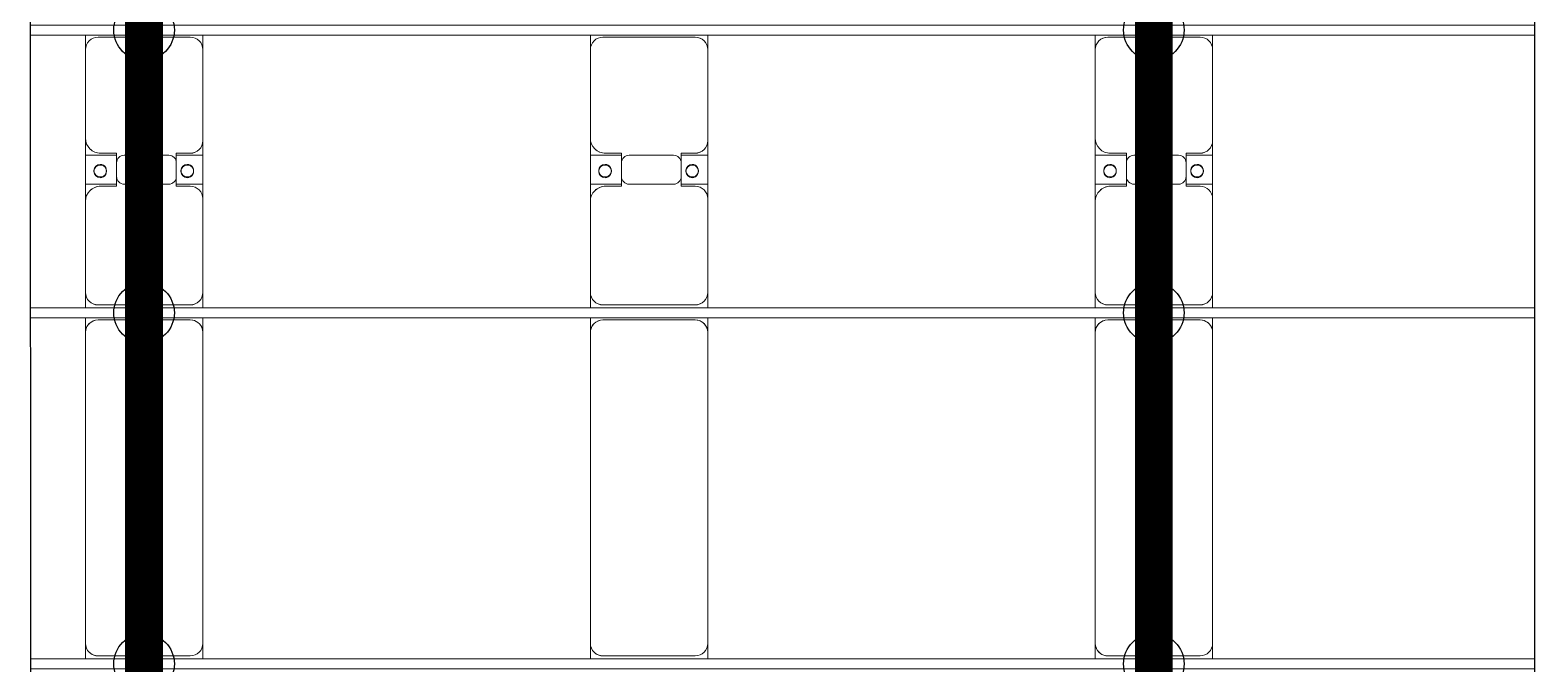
# Model space of a CAD drawing. Header units: millimetres. Extents: x -496478 to -186190, y -204059 to -87354.
# Drawn here: x -403193 to -397232, y -167583 to -165073 of the extents above; entities that cross this region are included whole.
import ezdxf

# ---------------------------------------------------------------- set-up
doc = ezdxf.new("R2010")
doc.units = ezdxf.units.MM
for name, color, linetype, lineweight in [('A-DETL-MBND', 5, 'Continuous', 9), ('A-GENM', 13, 'Continuous', 9), ('S-BEAM', 12, 'Continuous', 9)]:
    doc.layers.add(name, color=color, linetype=linetype, lineweight=lineweight)
doc.layers.add('GC-HOP 40x60 GIA CUONG', color=1, linetype='Continuous')

# ---------------------------------------------------------------- blocks, each defined once
blk = doc.blocks.new('Dai phao do pin - DẢI PHAO ĐỠ PIN-V19-BỐ TRÍ KHUNG KẾT CẤU BÈ PIN 01')
at = {"layer": 'A-DETL-MBND', "color": 8}
for p, q in [((-682, 241.6), (-620.3, 241.6)), ((610.3, 241.6), (-620.3, 241.6)), ((610.3, 241.6), (668, 241.6)), ((708, 241.6), (769.7, 241.6)), ((1129.7, 241.6), (769.7, 241.6)), ((1129.7, 241.6), (1312.2, 241.6)), ((1197.8, 241.6), (1380.3, 241.6)), ((1197.8, 118.2), (1197.8, 241.6)), ((1312.2, 241.6), (1312.2, 118.2)), ((1730.3, 241.6), (1380.3, 241.6)), ((1730.3, 241.6), (1788, 241.6)), ((-670.3, 191.6), (-670.3, -173.4)), ((660.3, -173.4), (660.3, 191.6)), ((719.7, 191.6), (719.7, -173.4)), ((1189.7, 118.2), (1189.7, 181.6)), ((1320.3, 181.6), (1320.3, 118.2)), ((1780.3, -173.4), (1780.3, 191.6)), ((1282.2, 118.2), (1189.7, 118.2)), ((1197.8, 88.2), (1197.8, -88.2)), ((1320.3, 118.2), (1227.8, 118.2)), ((1312.2, -88.2), (1312.2, 88.2)), ((1189.7, -173.4), (1189.7, -118.2)), ((1189.7, -118.2), (1282.2, -118.2)), ((1197.8, -223.4), (1197.8, -118.2)), ((1227.8, -118.2), (1320.3, -118.2)), ((1312.2, -118.2), (1312.2, -223.4)), ((1320.3, -118.2), (1320.3, -173.4)), ((-620.3, -223.4), (-682, -223.4)), ((-620.3, -223.4), (610.3, -223.4)), ((668, -223.4), (610.3, -223.4)), ((769.7, -223.4), (708, -223.4)), ((769.7, -223.4), (1139.7, -223.4)), ((1312.2, -223.4), (1139.7, -223.4)), ((1370.3, -223.4), (1197.8, -223.4)), ((1370.3, -223.4), (1730.3, -223.4)), ((1788, -223.4), (1730.3, -223.4))]:
    blk.add_line(p, q, dxfattribs=at)
for centre, radius, start, end in [((-620.3, 191.6), 50, 90, 180), ((-620.3, 191.6), 50, 105, 180), ((610.3, 191.6), 50, 360, 90), ((610.3, 191.6), 50, 15, 90), ((769.7, 191.6), 50, 90, 180), ((1129.7, 181.6), 60, 360, 90), ((1380.3, 181.6), 60, 90, 180), ((1730.3, 191.6), 50, 360, 90), ((769.7, 191.6), 50, 135, 180), ((1129.7, 181.6), 60, 360, 45), ((1248.6, 183.2), 25, 0, 180), ((1248.6, 183.2), 25, 180, 0), ((1251.4, 183.2), 25, 0, 180), ((1251.4, 183.2), 25, 180, 0), ((1251.4, 183.2), 25, 180, 195), ((1380.3, 181.6), 60, 135, 180), ((1730.3, 191.6), 50, 360, 45), ((1227.8, 88.2), 30, 90, 180), ((1282.2, 88.2), 30, 360, 90), ((1227.8, -88.2), 30, 180, 270), ((1282.2, -88.2), 30, 270, 360), ((-620.3, -173.4), 50, 180, 270), ((-620.3, -173.4), 50, 180, 270), ((610.3, -173.4), 50, 270, 360), ((610.3, -173.4), 50, 285, 360), ((769.7, -173.4), 50, 180, 270), ((769.7, -173.4), 50, 180, 225), ((1139.7, -173.4), 50, 270, 360), ((1139.7, -173.4), 50, 315, 360), ((1248.6, -161.8), 25, 0, 180), ((1248.6, -161.8), 25, 180, 0), ((1251.4, -161.8), 25, 0, 180), ((1251.4, -161.8), 25, 120, 180), ((1251.4, -161.8), 25, 180, 0), ((1251.4, -161.8), 25, 75, 105), ((1248.6, -161.8), 25, 75, 90), ((1248.6, -161.8), 25, 30, 45), ((1248.6, -161.8), 25, 360, 15), ((1370.3, -173.4), 50, 180, 270), ((1370.3, -173.4), 50, 180, 225), ((1730.3, -173.4), 50, 270, 360), ((1730.3, -173.4), 50, 315, 360)]:
    blk.add_arc(centre, radius, start, end, dxfattribs=at)
blk = doc.blocks.new('Dai phao do pin - DẢI PHAO ĐỠ PIN-V20-BỐ TRÍ KHUNG KẾT CẤU BÈ PIN 01')
at = {"layer": 'A-DETL-MBND', "color": 8}
for p, q in [((-682, 241.6), (-620.3, 241.6)), ((610.3, 241.6), (-620.3, 241.6)), ((610.3, 241.6), (668, 241.6)), ((708, 241.6), (769.7, 241.6)), ((1129.7, 241.6), (769.7, 241.6)), ((1129.7, 241.6), (1312.2, 241.6)), ((1197.8, 241.6), (1380.3, 241.6)), ((1197.8, 118.2), (1197.8, 241.6)), ((1312.2, 241.6), (1312.2, 118.2)), ((1730.3, 241.6), (1380.3, 241.6)), ((1730.3, 241.6), (1788, 241.6)), ((-670.3, 191.6), (-670.3, -173.4)), ((660.3, -173.4), (660.3, 191.6)), ((719.7, 191.6), (719.7, -173.4)), ((1189.7, 118.2), (1189.7, 181.6)), ((1320.3, 181.6), (1320.3, 118.2)), ((1780.3, -173.4), (1780.3, 191.6)), ((1282.2, 118.2), (1189.7, 118.2)), ((1197.8, 88.2), (1197.8, -88.2)), ((1320.3, 118.2), (1227.8, 118.2)), ((1312.2, -88.2), (1312.2, 88.2)), ((1189.7, -173.4), (1189.7, -118.2)), ((1189.7, -118.2), (1282.2, -118.2)), ((1197.8, -223.4), (1197.8, -118.2)), ((1227.8, -118.2), (1320.3, -118.2)), ((1312.2, -118.2), (1312.2, -223.4)), ((1320.3, -118.2), (1320.3, -173.4)), ((-620.3, -223.4), (-682, -223.4)), ((-620.3, -223.4), (610.3, -223.4)), ((668, -223.4), (610.3, -223.4)), ((769.7, -223.4), (708, -223.4)), ((769.7, -223.4), (1139.7, -223.4)), ((1312.2, -223.4), (1139.7, -223.4)), ((1370.3, -223.4), (1197.8, -223.4)), ((1370.3, -223.4), (1730.3, -223.4)), ((1788, -223.4), (1730.3, -223.4))]:
    blk.add_line(p, q, dxfattribs=at)
for centre, radius, start, end in [((-620.3, 191.6), 50, 90, 180), ((-620.3, 191.6), 50, 105, 180), ((610.3, 191.6), 50, 360, 90), ((610.3, 191.6), 50, 15, 90), ((769.7, 191.6), 50, 90, 180), ((1129.7, 181.6), 60, 360, 90), ((1380.3, 181.6), 60, 90, 180), ((1730.3, 191.6), 50, 360, 90), ((769.7, 191.6), 50, 135, 180), ((1129.7, 181.6), 60, 360, 45), ((1248.6, 183.2), 25, 0, 180), ((1248.6, 183.2), 25, 180, 0), ((1251.4, 183.2), 25, 0, 180), ((1251.4, 183.2), 25, 180, 0), ((1251.4, 183.2), 25, 180, 195), ((1380.3, 181.6), 60, 135, 180), ((1730.3, 191.6), 50, 360, 45), ((1227.8, 88.2), 30, 90, 180), ((1282.2, 88.2), 30, 360, 90), ((1227.8, -88.2), 30, 180, 270), ((1282.2, -88.2), 30, 270, 360), ((-620.3, -173.4), 50, 180, 270), ((-620.3, -173.4), 50, 180, 270), ((610.3, -173.4), 50, 270, 360), ((610.3, -173.4), 50, 285, 360), ((769.7, -173.4), 50, 180, 270), ((769.7, -173.4), 50, 180, 225), ((1139.7, -173.4), 50, 270, 360), ((1139.7, -173.4), 50, 315, 360), ((1248.6, -161.8), 25, 0, 180), ((1248.6, -161.8), 25, 180, 0), ((1251.4, -161.8), 25, 0, 180), ((1251.4, -161.8), 25, 120, 180), ((1251.4, -161.8), 25, 180, 0), ((1251.4, -161.8), 25, 75, 105), ((1248.6, -161.8), 25, 75, 90), ((1248.6, -161.8), 25, 30, 45), ((1248.6, -161.8), 25, 360, 15), ((1370.3, -173.4), 50, 180, 270), ((1370.3, -173.4), 50, 180, 225), ((1730.3, -173.4), 50, 270, 360), ((1730.3, -173.4), 50, 315, 360)]:
    blk.add_arc(centre, radius, start, end, dxfattribs=at)
blk = doc.blocks.new('Dai phao do pin - DẢI PHAO ĐỠ PIN-V21-BỐ TRÍ KHUNG KẾT CẤU BÈ PIN 01')
at = {"layer": 'A-DETL-MBND', "color": 8}
for p, q in [((-682, 241.6), (-620.3, 241.6)), ((610.3, 241.6), (-620.3, 241.6)), ((610.3, 241.6), (668, 241.6)), ((708, 241.6), (769.7, 241.6)), ((1129.7, 241.6), (769.7, 241.6)), ((1129.7, 241.6), (1312.2, 241.6)), ((1197.8, 241.6), (1380.3, 241.6)), ((1197.8, 118.2), (1197.8, 241.6)), ((1312.2, 241.6), (1312.2, 118.2)), ((1730.3, 241.6), (1380.3, 241.6)), ((1730.3, 241.6), (1788, 241.6)), ((-670.3, 191.6), (-670.3, -173.4)), ((660.3, -173.4), (660.3, 191.6)), ((719.7, 191.6), (719.7, -173.4)), ((1189.7, 118.2), (1189.7, 181.6)), ((1320.3, 181.6), (1320.3, 118.2)), ((1780.3, -173.4), (1780.3, 191.6)), ((1282.2, 118.2), (1189.7, 118.2)), ((1197.8, 88.2), (1197.8, -88.2)), ((1320.3, 118.2), (1227.8, 118.2)), ((1312.2, -88.2), (1312.2, 88.2)), ((1189.7, -173.4), (1189.7, -118.2)), ((1189.7, -118.2), (1282.2, -118.2)), ((1197.8, -223.4), (1197.8, -118.2)), ((1227.8, -118.2), (1320.3, -118.2)), ((1312.2, -118.2), (1312.2, -223.4)), ((1320.3, -118.2), (1320.3, -173.4)), ((-620.3, -223.4), (-682, -223.4)), ((-620.3, -223.4), (610.3, -223.4)), ((668, -223.4), (610.3, -223.4)), ((769.7, -223.4), (708, -223.4)), ((769.7, -223.4), (1139.7, -223.4)), ((1312.2, -223.4), (1139.7, -223.4)), ((1370.3, -223.4), (1197.8, -223.4)), ((1370.3, -223.4), (1730.3, -223.4)), ((1788, -223.4), (1730.3, -223.4))]:
    blk.add_line(p, q, dxfattribs=at)
for centre, radius, start, end in [((-620.3, 191.6), 50, 90, 180), ((-620.3, 191.6), 50, 105, 180), ((610.3, 191.6), 50, 360, 90), ((610.3, 191.6), 50, 15, 90), ((769.7, 191.6), 50, 90, 180), ((1129.7, 181.6), 60, 360, 90), ((1380.3, 181.6), 60, 90, 180), ((1730.3, 191.6), 50, 360, 90), ((769.7, 191.6), 50, 135, 180), ((1129.7, 181.6), 60, 360, 45), ((1248.6, 183.2), 25, 0, 180), ((1248.6, 183.2), 25, 180, 0), ((1251.4, 183.2), 25, 0, 180), ((1251.4, 183.2), 25, 180, 0), ((1251.4, 183.2), 25, 180, 195), ((1380.3, 181.6), 60, 135, 180), ((1730.3, 191.6), 50, 360, 45), ((1227.8, 88.2), 30, 90, 180), ((1282.2, 88.2), 30, 360, 90), ((1227.8, -88.2), 30, 180, 270), ((1282.2, -88.2), 30, 270, 360), ((-620.3, -173.4), 50, 180, 270), ((-620.3, -173.4), 50, 180, 270), ((610.3, -173.4), 50, 270, 360), ((610.3, -173.4), 50, 285, 360), ((769.7, -173.4), 50, 180, 270), ((769.7, -173.4), 50, 180, 225), ((1139.7, -173.4), 50, 270, 360), ((1139.7, -173.4), 50, 315, 360), ((1248.6, -161.8), 25, 0, 180), ((1248.6, -161.8), 25, 180, 0), ((1251.4, -161.8), 25, 0, 180), ((1251.4, -161.8), 25, 120, 180), ((1251.4, -161.8), 25, 180, 0), ((1251.4, -161.8), 25, 75, 105), ((1248.6, -161.8), 25, 75, 90), ((1248.6, -161.8), 25, 30, 45), ((1248.6, -161.8), 25, 360, 15), ((1370.3, -173.4), 50, 180, 270), ((1370.3, -173.4), 50, 180, 225), ((1730.3, -173.4), 50, 270, 360), ((1730.3, -173.4), 50, 315, 360)]:
    blk.add_arc(centre, radius, start, end, dxfattribs=at)
blk = doc.blocks.new('Dầm C52 - Dầm C52-V86-BỐ TRÍ KHUNG KẾT CẤU BÈ PIN 01')
at = {"layer": 'S-BEAM', "color": 1}
for p, q in [((7389.1, 20), (13349.1, 20)), ((13349.1, -20), (7389.1, -20))]:
    blk.add_line(p, q, dxfattribs=at)
blk = doc.blocks.new('Dầm C52 - Hộp 40x60-24147-BỐ TRÍ KHUNG KẾT CẤU BÈ PIN 01')
at = {"layer": 'S-BEAM', "color": 3, "lineweight": 25}
for p, q in [((-37857.1, 20), (37857.1, 20)), ((37857.1, -20), (-37857.1, -20))]:
    blk.add_line(p, q, dxfattribs=at)
blk = doc.blocks.new('HOBANMONG_BEPIN 1_rvt-1-BỐ TRÍ KHUNG KẾT CẤU BÈ PIN 01')
at = {"layer": 'A-GENM', "lineweight": 9, "rotation": 90.00075860989342}
for name, p in [('Dai phao do pin - DẢI PHAO ĐỠ PIN-V19-BỐ TRÍ KHUNG KẾT CẤU BÈ PIN 01', (-402731.7, -166881.2)), ('Dai phao do pin - DẢI PHAO ĐỠ PIN-V20-BỐ TRÍ KHUNG KẾT CẤU BÈ PIN 01', (-400731.7, -166881.2)), ('Dai phao do pin - DẢI PHAO ĐỠ PIN-V21-BỐ TRÍ KHUNG KẾT CẤU BÈ PIN 01', (-398731.7, -166881.2))]:
    blk.add_blockref(name, p, dxfattribs=at)
at = {"layer": 'S-BEAM', "lineweight": 9}
for name, p, rotation in [('Dầm C52 - Hộp 40x60-24147-BỐ TRÍ KHUNG KẾT CẤU BÈ PIN 01', (-403212.2, -133140.5), 90.00075860989166), ('Dầm C52 - Hộp 40x60-24147-BỐ TRÍ KHUNG KẾT CẤU BÈ PIN 01', (-397212.2, -133140.4), 90.00075860989166), ('Dầm C52 - Dầm C52-V86-BỐ TRÍ KHUNG KẾT CẤU BÈ PIN 01', (-389842.6, -165073), 180.0007586094741), ('Dầm C52 - Dầm C52-V86-BỐ TRÍ KHUNG KẾT CẤU BÈ PIN 01', (-389842.6, -166193), 180.0007586094741), ('Dầm C52 - Dầm C52-V86-BỐ TRÍ KHUNG KẾT CẤU BÈ PIN 01', (-389842.6, -167583), 180.0007586094741)]:
    blk.add_blockref(name, p, dxfattribs=dict(at, rotation=rotation))

msp = doc.modelspace()

# ---------------------------------------------------------------- linework, layer by layer
at = {"layer": 'GC-HOP 40x60 GIA CUONG', "const_width": 150}
for points in [[(-402741.3, -168818.4), (-402741.3, -153818.4)], [(-398741.3, -168818.4), (-398741.3, -153818.4)]]:
    msp.add_lwpolyline(points, dxfattribs=at)
at = {"layer": 'GC-HOP 40x60 GIA CUONG'}
for centre in [(-402741.3, -165073), (-398741.3, -165073), (-402741.3, -166193), (-398741.3, -166193), (-402741.3, -167583), (-398741.3, -167583)]:
    msp.add_circle(centre, 120, dxfattribs=at)

# ---------------------------------------------------------------- block references
at = {"lineweight": 5}
msp.add_blockref('HOBANMONG_BEPIN 1_rvt-1-BỐ TRÍ KHUNG KẾT CẤU BÈ PIN 01', (0, 0), dxfattribs=at)

doc.saveas('drawing.dxf')
